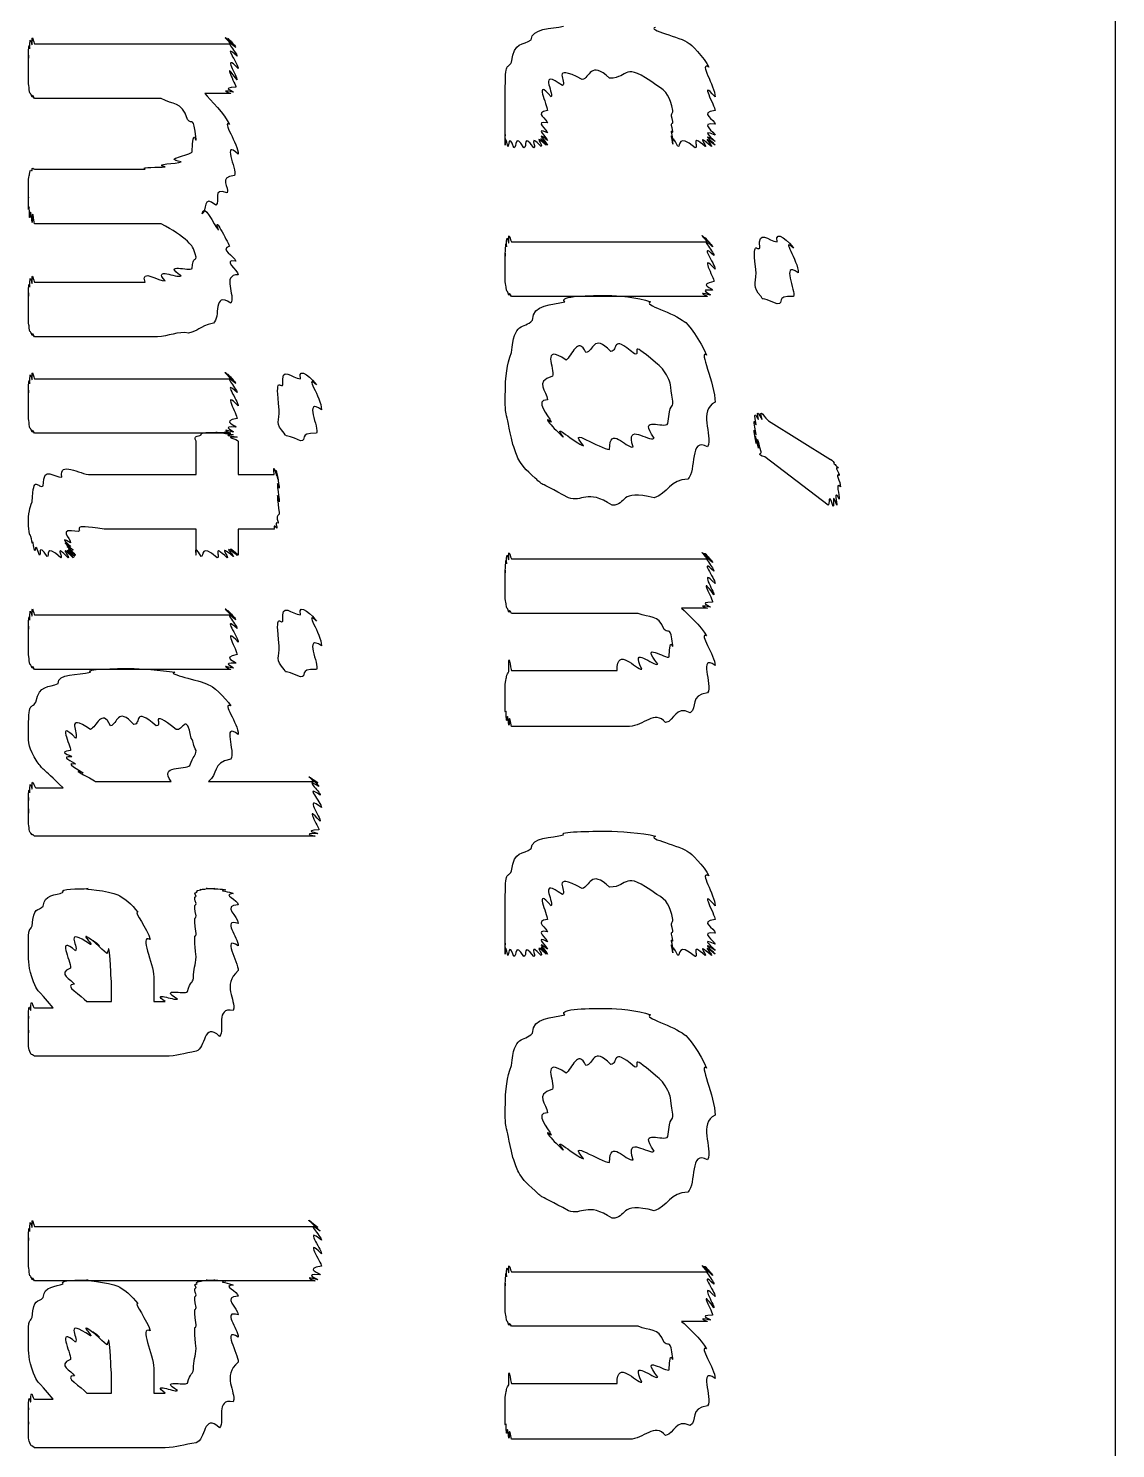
# Model space of a CAD drawing. Header units: millimetres. Extents: x 0 to 33.1, y 1.5 to 45.3.
# Drawn here: x 0.5478 to 0.7378, y 3.6571 to 3.9054 of the extents above; entities that cross this region are included whole.
import ezdxf

# ---------------------------------------------------------------- set-up
doc = ezdxf.new("R2010")
doc.units = ezdxf.units.MM
doc.header["$MEASUREMENT"] = 0
doc.layers.get('0').update_dxf_attribs({"linetype": 'CONTINUOUS'})

msp = doc.modelspace()

# ---------------------------------------------------------------- linework, layer by layer
at = {"color": 11, "linetype": 'Continuous'}
for p, q in [((0.737793, 1.78108), (0.737793, 6.90446)), ((0.548882, 3.90267), (0.583171, 3.90267)), ((0.571018, 3.89312), (0.548882, 3.89312)), ((0.583171, 3.89399), (0.578614, 3.89399)), ((0.634386, 3.8845), (0.634386, 3.8845)), ((0.548882, 3.88075), (0.568197, 3.88075)), ((0.571018, 3.87121), (0.548882, 3.87121)), ((0.632215, 3.86806), (0.666504, 3.86806)), ((0.548882, 3.861), (0.568197, 3.861)), ((0.666504, 3.85851), (0.632215, 3.85851)), ((0.678657, 3.85721), (0.678657, 3.85721)), ((0.570367, 3.85146), (0.548882, 3.85146)), ((0.548882, 3.84413), (0.583171, 3.84413)), ((0.677137, 3.83675), (0.687989, 3.83003)), ((0.583171, 3.83458), (0.548882, 3.83458)), ((0.577094, 3.82736), (0.577094, 3.83322)), ((0.584472, 3.83322), (0.584472, 3.82736)), ((0.595324, 3.83328), (0.595324, 3.83328)), ((0.64936, 3.83176), (0.64936, 3.83176)), ((0.687554, 3.822), (0.676486, 3.83046)), ((0.558649, 3.82736), (0.577094, 3.82736)), ((0.584472, 3.82736), (0.590767, 3.82736)), ((0.649794, 3.822), (0.649794, 3.822)), ((0.577094, 3.81782), (0.561035, 3.81782)), ((0.577094, 3.81326), (0.577094, 3.81782)), ((0.590767, 3.81782), (0.584472, 3.81782)), ((0.584472, 3.81782), (0.584472, 3.81326)), ((0.55344, 3.81282), (0.55344, 3.81282)), ((0.632215, 3.81267), (0.666504, 3.81267)), ((0.654351, 3.80311), (0.632215, 3.80311)), ((0.666504, 3.80399), (0.661947, 3.80399)), ((0.548882, 3.80285), (0.583171, 3.80285)), ((0.583171, 3.79329), (0.548882, 3.79329)), ((0.632215, 3.79313), (0.650662, 3.79313)), ((0.595324, 3.79199), (0.595324, 3.79199)), ((0.652832, 3.78336), (0.632215, 3.78336)), ((0.559517, 3.77371), (0.572754, 3.77371)), ((0.579264, 3.77371), (0.597928, 3.77371)), ((0.5491, 3.77262), (0.553874, 3.77262)), ((0.597928, 3.76417), (0.548882, 3.76417)), ((0.634386, 3.74311), (0.634386, 3.74311)), ((0.562338, 3.73525), (0.562338, 3.73872)), ((0.569715, 3.73958), (0.569715, 3.73525)), ((0.548882, 3.73415), (0.552137, 3.73415)), ((0.557997, 3.73525), (0.562338, 3.73525)), ((0.569715, 3.73525), (0.571669, 3.73525)), ((0.571669, 3.72569), (0.548882, 3.72569)), ((0.64936, 3.70714), (0.64936, 3.70714)), ((0.649794, 3.69738), (0.649794, 3.69738)), ((0.548882, 3.69596), (0.597928, 3.69596)), ((0.597928, 3.68642), (0.548882, 3.68642)), ((0.632215, 3.68804), (0.666504, 3.68804)), ((0.666504, 3.67936), (0.661947, 3.67936)), ((0.654351, 3.6785), (0.632215, 3.6785)), ((0.562338, 3.66683), (0.562338, 3.67031)), ((0.569715, 3.67117), (0.569715, 3.66683)), ((0.557997, 3.66683), (0.562338, 3.66683)), ((0.569715, 3.66683), (0.571669, 3.66683)), ((0.632215, 3.66851), (0.650662, 3.66851)), ((0.548882, 3.66575), (0.552137, 3.66575)), ((0.571669, 3.65728), (0.548882, 3.65728)), ((0.652832, 3.65875), (0.632215, 3.65875))]:
    msp.add_line(p, q, dxfattribs=at)
for points in [[(0.548014, 3.90181), (0.548068, 3.90483), (0.548286, 3.90235), (0.548449, 3.90246)], [(0.548449, 3.90246), (0.54834, 3.90517), (0.548719, 3.90267), (0.548882, 3.90267)], [(0.583171, 3.90267), (0.580783, 3.90517), (0.583442, 3.90267), (0.583604, 3.90267)], [(0.583604, 3.90267), (0.581218, 3.905), (0.584039, 3.90235), (0.584039, 3.90201)], [(0.635688, 3.90338), (0.635742, 3.90543), (0.63916, 3.90522), (0.641331, 3.90576)], [(0.657389, 3.90554), (0.655707, 3.90511), (0.661783, 3.90392), (0.663249, 3.90272)], [(0.547797, 3.90028), (0.547906, 3.90414), (0.548014, 3.90136), (0.548014, 3.90181)], [(0.547797, 3.89789), (0.547797, 3.90283), (0.547797, 3.89958), (0.547797, 3.90028)], [(0.584039, 3.90201), (0.581326, 3.90429), (0.584256, 3.9011), (0.584256, 3.9005)], [(0.584256, 3.9005), (0.581489, 3.9031), (0.584472, 3.89919), (0.584472, 3.89833)], [(0.632215, 3.89947), (0.632704, 3.90326), (0.634224, 3.90224), (0.635688, 3.90338)], [(0.663249, 3.90272), (0.663357, 3.90283), (0.665961, 3.90022), (0.666721, 3.8986)], [(0.584256, 3.89638), (0.581326, 3.90039), (0.584147, 3.8954), (0.584039, 3.89507)], [(0.584472, 3.89833), (0.581489, 3.90136), (0.584364, 3.89681), (0.584256, 3.89638)], [(0.631131, 3.89404), (0.631131, 3.90022), (0.631456, 3.89789), (0.632215, 3.89947)], [(0.64936, 3.89665), (0.645996, 3.8999), (0.645887, 3.8966), (0.644586, 3.89643)], [(0.657607, 3.89535), (0.651531, 3.8999), (0.65294, 3.89665), (0.64936, 3.89665)], [(0.547797, 3.89572), (0.547797, 3.89649), (0.547797, 3.89703), (0.547797, 3.89789)], [(0.641114, 3.89535), (0.636882, 3.89849), (0.639594, 3.89415), (0.63916, 3.89339)], [(0.644586, 3.89643), (0.638781, 3.89947), (0.64209, 3.89578), (0.641114, 3.89535)], [(0.666721, 3.8986), (0.664822, 3.89963), (0.667806, 3.89529), (0.667806, 3.89339)], [(0.548014, 3.89421), (0.547906, 3.89518), (0.547906, 3.89501), (0.547797, 3.89572)], [(0.584039, 3.89507), (0.581218, 3.89501), (0.583876, 3.89437), (0.583604, 3.89421)], [(0.63916, 3.89339), (0.636014, 3.89703), (0.63851, 3.89187), (0.63851, 3.891)], [(0.660428, 3.891), (0.659885, 3.89339), (0.659451, 3.89437), (0.657607, 3.89535)], [(0.667806, 3.89339), (0.664822, 3.89686), (0.667806, 3.89176), (0.667806, 3.891)], [(0.548449, 3.89333), (0.548068, 3.89442), (0.548122, 3.89378), (0.548014, 3.89421)], [(0.548882, 3.89312), (0.54834, 3.89415), (0.548557, 3.89324), (0.548449, 3.89333)], [(0.575575, 3.88943), (0.574544, 3.89285), (0.573025, 3.89182), (0.571018, 3.89312)], [(0.578614, 3.89399), (0.57959, 3.89285), (0.582086, 3.89031), (0.582954, 3.88857)], [(0.583604, 3.89421), (0.580783, 3.89475), (0.583279, 3.89399), (0.583171, 3.89399)], [(0.631131, 3.89122), (0.631131, 3.89253), (0.631131, 3.89307), (0.631131, 3.89404)], [(0.577094, 3.88596), (0.576551, 3.89051), (0.576551, 3.88829), (0.575575, 3.88943)], [(0.631131, 3.88883), (0.631131, 3.89079), (0.631131, 3.89035), (0.631131, 3.89122)], [(0.63851, 3.891), (0.636014, 3.89068), (0.63851, 3.88943), (0.63851, 3.88883)], [(0.660428, 3.88906), (0.659885, 3.89079), (0.660428, 3.89031), (0.660428, 3.891)], [(0.667806, 3.891), (0.664822, 3.89068), (0.667806, 3.88938), (0.667806, 3.88861)], [(0.576443, 3.88379), (0.576551, 3.88851), (0.577094, 3.8851), (0.577094, 3.88596)], [(0.582954, 3.88857), (0.581489, 3.88938), (0.584472, 3.8851), (0.584472, 3.88336)], [(0.631131, 3.88667), (0.631131, 3.88921), (0.631131, 3.88797), (0.631131, 3.88883)], [(0.631131, 3.88536), (0.631131, 3.88807), (0.631131, 3.88612), (0.631131, 3.88667)], [(0.631131, 3.88493), (0.631131, 3.88747), (0.631131, 3.8851), (0.631131, 3.88536)], [(0.63851, 3.88883), (0.636014, 3.88938), (0.63851, 3.88753), (0.63851, 3.8871)], [(0.63851, 3.8871), (0.636014, 3.88835), (0.63851, 3.88612), (0.63851, 3.88579)], [(0.63851, 3.88579), (0.636014, 3.88775), (0.63851, 3.88525), (0.63851, 3.88493)], [(0.63851, 3.88493), (0.636014, 3.88747), (0.6384, 3.88493), (0.638292, 3.88493)], [(0.660428, 3.88732), (0.659885, 3.88949), (0.660428, 3.88835), (0.660428, 3.88906)], [(0.660428, 3.88601), (0.659885, 3.88851), (0.660428, 3.88678), (0.660428, 3.88732)], [(0.660428, 3.88514), (0.659885, 3.88792), (0.660428, 3.88574), (0.660428, 3.88601)], [(0.661296, 3.88471), (0.659885, 3.88747), (0.660428, 3.88504), (0.660428, 3.88514)], [(0.667806, 3.88861), (0.664822, 3.88906), (0.667806, 3.8871), (0.667806, 3.88667)], [(0.667806, 3.88667), (0.664822, 3.88807), (0.667806, 3.88574), (0.667806, 3.88558)], [(0.667806, 3.88558), (0.664822, 3.88764), (0.667806, 3.8851), (0.667806, 3.88493)], [(0.584472, 3.88336), (0.581489, 3.88618), (0.584256, 3.88069), (0.583822, 3.87967)], [(0.631565, 3.88471), (0.631131, 3.88732), (0.631131, 3.88482), (0.631131, 3.88493)], [(0.63265, 3.8845), (0.631674, 3.88721), (0.631836, 3.8846), (0.631565, 3.88471)], [(0.634386, 3.8845), (0.632704, 3.88721), (0.633192, 3.8845), (0.63265, 3.8845)], [(0.636122, 3.8845), (0.634006, 3.88721), (0.635092, 3.8845), (0.634386, 3.8845)], [(0.637424, 3.88471), (0.635037, 3.88721), (0.636664, 3.8845), (0.636122, 3.8845)], [(0.638292, 3.88493), (0.635742, 3.88732), (0.637858, 3.88471), (0.637424, 3.88471)], [(0.664333, 3.8845), (0.661079, 3.88721), (0.661838, 3.8846), (0.661296, 3.88471)], [(0.666069, 3.88471), (0.663249, 3.88721), (0.665039, 3.8845), (0.664333, 3.8845)], [(0.667156, 3.88471), (0.664117, 3.88732), (0.666504, 3.88471), (0.666069, 3.88471)], [(0.667806, 3.88493), (0.664822, 3.88732), (0.667589, 3.88471), (0.667156, 3.88471)], [(0.57449, 3.88206), (0.571072, 3.8826), (0.57601, 3.88308), (0.576443, 3.88379)], [(0.547797, 3.87836), (0.547906, 3.88026), (0.548014, 3.87944), (0.548014, 3.87989)], [(0.548014, 3.87989), (0.548068, 3.88097), (0.548286, 3.88043), (0.548449, 3.88053)], [(0.548449, 3.88053), (0.54834, 3.88129), (0.548719, 3.88075), (0.548882, 3.88075)], [(0.568197, 3.88075), (0.567329, 3.88129), (0.570637, 3.88092), (0.571669, 3.88118)], [(0.571669, 3.88118), (0.569499, 3.88172), (0.573731, 3.88162), (0.57449, 3.88206)], [(0.547797, 3.87597), (0.547797, 3.87896), (0.547797, 3.87765), (0.547797, 3.87836)], [(0.582519, 3.87663), (0.579753, 3.87765), (0.581435, 3.87506), (0.580567, 3.87446)], [(0.583822, 3.87967), (0.580783, 3.87939), (0.583062, 3.8775), (0.582519, 3.87663)], [(0.547797, 3.87381), (0.547797, 3.87722), (0.547797, 3.87511), (0.547797, 3.87597)], [(0.548014, 3.87229), (0.547906, 3.87592), (0.547906, 3.8731), (0.547797, 3.87381)], [(0.548449, 3.87142), (0.548068, 3.87522), (0.548122, 3.87185), (0.548014, 3.87229)], [(0.580567, 3.87446), (0.578179, 3.87651), (0.579047, 3.87337), (0.578179, 3.87294)], [(0.578179, 3.87294), (0.57845, 3.87506), (0.58024, 3.87099), (0.581, 3.87011)], [(0.548882, 3.87121), (0.54834, 3.87489), (0.548557, 3.87131), (0.548449, 3.87142)], [(0.581, 3.87011), (0.580024, 3.87315), (0.582519, 3.86817), (0.582954, 3.86729)], [(0.575575, 3.86817), (0.574544, 3.86914), (0.573025, 3.87007), (0.571018, 3.87121)], [(0.631347, 3.86719), (0.631401, 3.87022), (0.631619, 3.86774), (0.631782, 3.86783)], [(0.631782, 3.86783), (0.631674, 3.87056), (0.632053, 3.86806), (0.632215, 3.86806)], [(0.666504, 3.86806), (0.664117, 3.87056), (0.666775, 3.868), (0.666938, 3.86783)], [(0.666938, 3.86783), (0.664551, 3.87022), (0.667372, 3.86751), (0.667372, 3.86719)], [(0.675618, 3.86697), (0.675239, 3.87056), (0.677192, 3.86806), (0.678657, 3.86806)], [(0.678657, 3.86806), (0.678114, 3.87056), (0.681044, 3.86774), (0.681478, 3.86697)], [(0.577094, 3.86535), (0.576551, 3.86724), (0.576551, 3.86719), (0.575575, 3.86817)], [(0.631131, 3.86567), (0.631239, 3.86951), (0.631347, 3.86675), (0.631347, 3.86719)], [(0.631131, 3.86328), (0.631131, 3.86822), (0.631131, 3.86496), (0.631131, 3.86567)], [(0.667372, 3.86719), (0.66466, 3.86951), (0.667589, 3.86626), (0.667589, 3.86567)], [(0.667589, 3.86567), (0.664822, 3.86822), (0.667806, 3.86415), (0.667806, 3.86328)], [(0.674968, 3.86263), (0.674208, 3.86908), (0.675185, 3.86626), (0.675618, 3.86697)], [(0.681478, 3.86697), (0.679144, 3.86908), (0.682346, 3.86481), (0.682346, 3.86263)], [(0.576443, 3.86339), (0.576551, 3.86567), (0.577094, 3.86464), (0.577094, 3.86535)], [(0.582954, 3.86729), (0.581054, 3.86681), (0.583876, 3.86556), (0.584039, 3.86469)], [(0.584039, 3.86469), (0.581489, 3.86507), (0.584472, 3.86307), (0.584472, 3.86231)], [(0.667806, 3.86328), (0.664822, 3.86649), (0.667697, 3.86171), (0.667589, 3.86111)], [(0.548014, 3.86014), (0.548068, 3.86317), (0.548286, 3.86068), (0.548449, 3.86079)], [(0.548449, 3.86079), (0.54834, 3.8635), (0.548719, 3.861), (0.548882, 3.861)], [(0.568197, 3.861), (0.567329, 3.8635), (0.570637, 3.86111), (0.571669, 3.86122)], [(0.571669, 3.86122), (0.569499, 3.86376), (0.573731, 3.86165), (0.57449, 3.86208)], [(0.57449, 3.86208), (0.571072, 3.86447), (0.57601, 3.86285), (0.576443, 3.86339)], [(0.631131, 3.86111), (0.631131, 3.86187), (0.631131, 3.86242), (0.631131, 3.86328)], [(0.675836, 3.85851), (0.674208, 3.86025), (0.674968, 3.86062), (0.674968, 3.86263)], [(0.682346, 3.86263), (0.679144, 3.8649), (0.682021, 3.85926), (0.681478, 3.85851)], [(0.547797, 3.85861), (0.547906, 3.86247), (0.548014, 3.85969), (0.548014, 3.86014)], [(0.547797, 3.85622), (0.547797, 3.86133), (0.547797, 3.85807), (0.547797, 3.85861)], [(0.584472, 3.86231), (0.581489, 3.86231), (0.584039, 3.85861), (0.583171, 3.85732)], [(0.631347, 3.8596), (0.631239, 3.86057), (0.631239, 3.8604), (0.631131, 3.86111)], [(0.667589, 3.86111), (0.66466, 3.86057), (0.667481, 3.85992), (0.667372, 3.8596)], [(0.583171, 3.85732), (0.579915, 3.8596), (0.581435, 3.85471), (0.580132, 3.85385)], [(0.631782, 3.85872), (0.631401, 3.85981), (0.631456, 3.85915), (0.631347, 3.8596)], [(0.632215, 3.85851), (0.631674, 3.85954), (0.63189, 3.85861), (0.631782, 3.85872)], [(0.635906, 3.85433), (0.635906, 3.85726), (0.639378, 3.85688), (0.641547, 3.85758)], [(0.641547, 3.85758), (0.640246, 3.85867), (0.646213, 3.85867), (0.649143, 3.85867)], [(0.649143, 3.85867), (0.650499, 3.85867), (0.654351, 3.85835), (0.656521, 3.85758)], [(0.656521, 3.85758), (0.655003, 3.8571), (0.660753, 3.85558), (0.662381, 3.85411)], [(0.666938, 3.85872), (0.664117, 3.85954), (0.666613, 3.85851), (0.666504, 3.85851)], [(0.667372, 3.8596), (0.664551, 3.85981), (0.66721, 3.85889), (0.666938, 3.85872)], [(0.678657, 3.85721), (0.675401, 3.85867), (0.676378, 3.85764), (0.675836, 3.85851)], [(0.681478, 3.85851), (0.678114, 3.85867), (0.680067, 3.85721), (0.678657, 3.85721)], [(0.547797, 3.85385), (0.547797, 3.85465), (0.547797, 3.85525), (0.547797, 3.85622)], [(0.548014, 3.85254), (0.547906, 3.85351), (0.547906, 3.85331), (0.547797, 3.85385)], [(0.548449, 3.85167), (0.548068, 3.85275), (0.548122, 3.85211), (0.548014, 3.85254)], [(0.580132, 3.85385), (0.577419, 3.85319), (0.577528, 3.85243), (0.575792, 3.85211)], [(0.632215, 3.84868), (0.632704, 3.85422), (0.634278, 3.85275), (0.635906, 3.85433)], [(0.662381, 3.85411), (0.662924, 3.85406), (0.665419, 3.85058), (0.666287, 3.84825)], [(0.548882, 3.85146), (0.54834, 3.85249), (0.548557, 3.85157), (0.548449, 3.85167)], [(0.575792, 3.85211), (0.573947, 3.85249), (0.572211, 3.85146), (0.570367, 3.85146)], [(0.641764, 3.84739), (0.637207, 3.85042), (0.639919, 3.84576), (0.639378, 3.84457)], [(0.645236, 3.84868), (0.643826, 3.85172), (0.64274, 3.84799), (0.641764, 3.84739)], [(0.649576, 3.8489), (0.646431, 3.85215), (0.646539, 3.84885), (0.645236, 3.84868)], [(0.6537, 3.84847), (0.649468, 3.85215), (0.650988, 3.8489), (0.649576, 3.8489)], [(0.657389, 3.84694), (0.652235, 3.85146), (0.655111, 3.84804), (0.6537, 3.84847)], [(0.631131, 3.84088), (0.631131, 3.84511), (0.631456, 3.8464), (0.632215, 3.84868)], [(0.666287, 3.84825), (0.664822, 3.84944), (0.667806, 3.84321), (0.667806, 3.84)], [(0.547797, 3.84174), (0.547906, 3.8456), (0.548014, 3.84283), (0.548014, 3.84326)], [(0.548014, 3.84326), (0.548068, 3.84631), (0.548286, 3.84381), (0.548449, 3.84392)], [(0.548449, 3.84392), (0.54834, 3.84663), (0.548719, 3.84413), (0.548882, 3.84413)], [(0.583171, 3.84413), (0.580783, 3.84663), (0.583442, 3.84407), (0.583604, 3.84392)], [(0.583604, 3.84392), (0.581218, 3.84631), (0.584039, 3.84358), (0.584039, 3.84326)], [(0.584039, 3.84326), (0.581326, 3.8456), (0.584256, 3.84233), (0.584256, 3.84174)], [(0.591635, 3.83871), (0.590875, 3.84517), (0.591851, 3.84233), (0.592285, 3.84304)], [(0.592285, 3.84304), (0.591906, 3.84663), (0.593858, 3.84413), (0.595324, 3.84413)], [(0.595324, 3.84413), (0.594781, 3.84663), (0.597711, 3.84381), (0.598144, 3.84304)], [(0.598144, 3.84304), (0.595811, 3.84517), (0.599012, 3.84088), (0.599012, 3.83871)], [(0.65956, 3.84435), (0.658908, 3.84554), (0.658365, 3.84625), (0.657389, 3.84694)], [(0.547797, 3.83936), (0.547797, 3.84429), (0.547797, 3.84104), (0.547797, 3.84174)], [(0.584256, 3.84174), (0.581489, 3.84429), (0.584472, 3.84022), (0.584472, 3.83936)], [(0.639378, 3.84457), (0.636014, 3.84347), (0.63851, 3.84207), (0.63851, 3.84044)], [(0.660428, 3.84022), (0.659885, 3.84337), (0.660101, 3.84321), (0.65956, 3.84435)], [(0.584472, 3.83936), (0.581489, 3.84256), (0.584364, 3.83778), (0.584256, 3.83718)], [(0.599012, 3.83871), (0.595811, 3.84099), (0.598687, 3.83535), (0.598144, 3.83458)], [(0.632433, 3.83263), (0.631131, 3.83903), (0.631131, 3.83772), (0.631131, 3.84088)], [(0.63851, 3.84044), (0.636014, 3.84044), (0.638726, 3.83772), (0.63916, 3.83653)], [(0.65956, 3.83632), (0.659885, 3.84017), (0.660428, 3.83865), (0.660428, 3.84022)], [(0.547797, 3.83718), (0.547797, 3.83794), (0.547797, 3.83849), (0.547797, 3.83936)], [(0.592503, 3.83458), (0.590875, 3.83632), (0.591635, 3.83669), (0.591635, 3.83871)], [(0.63916, 3.83653), (0.637044, 3.83817), (0.640463, 3.83453), (0.641331, 3.83393)], [(0.657172, 3.83371), (0.654135, 3.838), (0.658963, 3.83518), (0.65956, 3.83632)], [(0.667806, 3.84), (0.664822, 3.8386), (0.667372, 3.83436), (0.666504, 3.83219)], [(0.674968, 3.83436), (0.674208, 3.8386), (0.674968, 3.83567), (0.674968, 3.8361)], [(0.674968, 3.8361), (0.674371, 3.83946), (0.675239, 3.83686), (0.675401, 3.83697)], [(0.675401, 3.83697), (0.674804, 3.83957), (0.67589, 3.83697), (0.676053, 3.83697)], [(0.676053, 3.83697), (0.675239, 3.83957), (0.676704, 3.83692), (0.677137, 3.83675)], [(0.548014, 3.83567), (0.547906, 3.83664), (0.547906, 3.83649), (0.547797, 3.83718)], [(0.548449, 3.83479), (0.548068, 3.83589), (0.548122, 3.83524), (0.548014, 3.83567)], [(0.548882, 3.83458), (0.54834, 3.83561), (0.548557, 3.83469), (0.548449, 3.83479)], [(0.583604, 3.83479), (0.580783, 3.83561), (0.583279, 3.83458), (0.583171, 3.83458)], [(0.584039, 3.83567), (0.581218, 3.83589), (0.583876, 3.83496), (0.583604, 3.83479)], [(0.584256, 3.83718), (0.581326, 3.83664), (0.584147, 3.83599), (0.584039, 3.83567)], [(0.641331, 3.83393), (0.638943, 3.83686), (0.6435, 3.83274), (0.644803, 3.83242)], [(0.644803, 3.83242), (0.641656, 3.8361), (0.647732, 3.83176), (0.64936, 3.83176)], [(0.64936, 3.83176), (0.64936, 3.8361), (0.652181, 3.83192), (0.653483, 3.83219)], [(0.653483, 3.83219), (0.652072, 3.83669), (0.656142, 3.83301), (0.657172, 3.83371)], [(0.674968, 3.83285), (0.674208, 3.83729), (0.674968, 3.83382), (0.674968, 3.83436)], [(0.675401, 3.83197), (0.674371, 3.83643), (0.675076, 3.83242), (0.674968, 3.83285)], [(0.675836, 3.83132), (0.674642, 3.83599), (0.67551, 3.83171), (0.675401, 3.83197)], [(0.577094, 3.83322), (0.576551, 3.83421), (0.577365, 3.83404), (0.577963, 3.83431)], [(0.577963, 3.83431), (0.577746, 3.83475), (0.579482, 3.83475), (0.580783, 3.83475)], [(0.580783, 3.83475), (0.579753, 3.83475), (0.582086, 3.83475), (0.582519, 3.83475)], [(0.582519, 3.83475), (0.580621, 3.83464), (0.583279, 3.83447), (0.583604, 3.83431)], [(0.583604, 3.83431), (0.581218, 3.83431), (0.584093, 3.83404), (0.584256, 3.83388)], [(0.584256, 3.83388), (0.581489, 3.83404), (0.584472, 3.83356), (0.584472, 3.83322)], [(0.595324, 3.83328), (0.592068, 3.83475), (0.593044, 3.83371), (0.592503, 3.83458)], [(0.598144, 3.83458), (0.594781, 3.83475), (0.596733, 3.83328), (0.595324, 3.83328)], [(0.666504, 3.83219), (0.663249, 3.8341), (0.664606, 3.82801), (0.663032, 3.82656)], [(0.636339, 3.82676), (0.632975, 3.82975), (0.63341, 3.83035), (0.632433, 3.83263)], [(0.676486, 3.83046), (0.674968, 3.83089), (0.675944, 3.83106), (0.675836, 3.83132)], [(0.548449, 3.8226), (0.548665, 3.82781), (0.549533, 3.82471), (0.550401, 3.82542)], [(0.550401, 3.82542), (0.550401, 3.82926), (0.552354, 3.82667), (0.553657, 3.82693)], [(0.553657, 3.82693), (0.553114, 3.82986), (0.556749, 3.82736), (0.558649, 3.82736)], [(0.590767, 3.82736), (0.59044, 3.82986), (0.591037, 3.82731), (0.5912, 3.82715)], [(0.5912, 3.82715), (0.590767, 3.82954), (0.591417, 3.82682), (0.591417, 3.8265)], [(0.591417, 3.8265), (0.590875, 3.82883), (0.591635, 3.82557), (0.591635, 3.82497)], [(0.687989, 3.83003), (0.687825, 3.83018), (0.688476, 3.82969), (0.688639, 3.82937)], [(0.688639, 3.82937), (0.68826, 3.82958), (0.689128, 3.82883), (0.68929, 3.8285)], [(0.68929, 3.8285), (0.688531, 3.82889), (0.689507, 3.82764), (0.689507, 3.82721)], [(0.689507, 3.82721), (0.688693, 3.82785), (0.689725, 3.82601), (0.689725, 3.82525)], [(0.591635, 3.82497), (0.590875, 3.82753), (0.591635, 3.82346), (0.591635, 3.8226)], [(0.591635, 3.8226), (0.590875, 3.82579), (0.591635, 3.82101), (0.591635, 3.82042)], [(0.642199, 3.82329), (0.636339, 3.82656), (0.638075, 3.82519), (0.636339, 3.82676)], [(0.663032, 3.82656), (0.660047, 3.82656), (0.659451, 3.82406), (0.657172, 3.82329)], [(0.689725, 3.82525), (0.688693, 3.82628), (0.689615, 3.82368), (0.689507, 3.82308)], [(0.649794, 3.822), (0.645454, 3.82497), (0.644476, 3.82243), (0.642199, 3.82329)], [(0.657172, 3.82329), (0.650933, 3.82497), (0.652507, 3.822), (0.649794, 3.822)], [(0.688422, 3.82178), (0.687554, 3.82482), (0.687825, 3.82189), (0.687554, 3.822)], [(0.689074, 3.822), (0.688097, 3.82482), (0.688693, 3.82178), (0.688422, 3.82178)], [(0.689507, 3.82308), (0.688422, 3.82514), (0.689182, 3.82215), (0.689074, 3.822)], [(0.547797, 3.81847), (0.547797, 3.82086), (0.548014, 3.82146), (0.548449, 3.8226)], [(0.591635, 3.82042), (0.590875, 3.81988), (0.591525, 3.81922), (0.591417, 3.8189)], [(0.548014, 3.81694), (0.547797, 3.81868), (0.547797, 3.81793), (0.547797, 3.81847)], [(0.556478, 3.81739), (0.552681, 3.81814), (0.555176, 3.81629), (0.555176, 3.81543)], [(0.561035, 3.81782), (0.554579, 3.81885), (0.557454, 3.81771), (0.556478, 3.81739)], [(0.5912, 3.81803), (0.59044, 3.81885), (0.590875, 3.81782), (0.590767, 3.81782)], [(0.591417, 3.8189), (0.590767, 3.81912), (0.591308, 3.81819), (0.5912, 3.81803)], [(0.548449, 3.81543), (0.548068, 3.81771), (0.548122, 3.8164), (0.548014, 3.81694)], [(0.548882, 3.81413), (0.54834, 3.81685), (0.548557, 3.815), (0.548449, 3.81543)], [(0.54975, 3.81326), (0.548774, 3.81597), (0.549154, 3.81369), (0.548882, 3.81413)], [(0.551053, 3.81304), (0.549371, 3.81565), (0.550022, 3.81315), (0.54975, 3.81326)], [(0.55344, 3.81282), (0.55051, 3.81554), (0.551594, 3.81293), (0.551053, 3.81304)], [(0.554742, 3.81282), (0.552137, 3.81554), (0.553982, 3.81282), (0.55344, 3.81282)], [(0.555176, 3.81543), (0.552681, 3.81694), (0.555176, 3.81494), (0.555176, 3.81478)], [(0.555176, 3.81478), (0.552843, 3.81651), (0.555447, 3.81429), (0.55561, 3.81413)], [(0.55561, 3.81282), (0.552843, 3.81554), (0.555176, 3.81282), (0.554742, 3.81282)], [(0.55561, 3.81413), (0.553114, 3.81608), (0.555826, 3.81364), (0.555826, 3.81347)], [(0.555826, 3.81304), (0.553114, 3.81554), (0.555718, 3.81282), (0.55561, 3.81282)], [(0.555826, 3.81347), (0.553276, 3.81581), (0.556044, 3.81326), (0.556044, 3.81326)], [(0.556044, 3.81326), (0.553276, 3.81565), (0.555935, 3.81304), (0.555826, 3.81304)], [(0.577963, 3.81304), (0.576551, 3.81565), (0.577094, 3.81315), (0.577094, 3.81326)], [(0.580783, 3.81282), (0.577746, 3.81554), (0.578504, 3.81293), (0.577963, 3.81304)], [(0.582519, 3.81282), (0.579753, 3.81554), (0.581489, 3.81282), (0.580783, 3.81282)], [(0.583604, 3.81304), (0.580621, 3.81554), (0.582954, 3.81282), (0.582519, 3.81282)], [(0.584256, 3.81326), (0.581218, 3.81565), (0.583876, 3.81304), (0.583604, 3.81304)], [(0.584472, 3.81326), (0.581489, 3.81581), (0.584364, 3.81326), (0.584256, 3.81326)], [(0.631131, 3.81028), (0.631239, 3.81413), (0.631347, 3.81136), (0.631347, 3.81179)], [(0.631347, 3.81179), (0.631401, 3.81483), (0.631619, 3.81233), (0.631782, 3.81244)], [(0.631782, 3.81244), (0.631674, 3.81515), (0.632053, 3.81267), (0.632215, 3.81267)], [(0.666504, 3.81267), (0.664117, 3.81515), (0.666775, 3.81267), (0.666938, 3.81267)], [(0.666938, 3.81267), (0.664551, 3.815), (0.667372, 3.81233), (0.667372, 3.81201)], [(0.667372, 3.81201), (0.66466, 3.81429), (0.667589, 3.81108), (0.667589, 3.81049)], [(0.667589, 3.81049), (0.664822, 3.8131), (0.667806, 3.80919), (0.667806, 3.80832)], [(0.631131, 3.80789), (0.631131, 3.81282), (0.631131, 3.80957), (0.631131, 3.81028)], [(0.667806, 3.80832), (0.664822, 3.81136), (0.667697, 3.80681), (0.667589, 3.80637)], [(0.667589, 3.80637), (0.66466, 3.81039), (0.667481, 3.80539), (0.667372, 3.80507)], [(0.631131, 3.80572), (0.631131, 3.80647), (0.631131, 3.80701), (0.631131, 3.80789)], [(0.631347, 3.80419), (0.631239, 3.80518), (0.631239, 3.80501), (0.631131, 3.80572)], [(0.547797, 3.80046), (0.547906, 3.80431), (0.548014, 3.80154), (0.548014, 3.80197)], [(0.547797, 3.79807), (0.547797, 3.803), (0.547797, 3.79975), (0.547797, 3.80046)], [(0.548014, 3.80197), (0.548068, 3.80501), (0.548286, 3.80251), (0.548449, 3.80263)], [(0.548449, 3.80263), (0.54834, 3.80533), (0.548719, 3.80285), (0.548882, 3.80285)], [(0.583171, 3.80285), (0.580783, 3.80533), (0.583442, 3.80279), (0.583604, 3.80263)], [(0.583604, 3.80263), (0.581218, 3.80501), (0.584039, 3.80231), (0.584039, 3.80197)], [(0.584039, 3.80197), (0.581326, 3.80431), (0.584256, 3.80106), (0.584256, 3.80046)], [(0.584256, 3.80046), (0.581489, 3.803), (0.584472, 3.79893), (0.584472, 3.79807)], [(0.591635, 3.79742), (0.590875, 3.80387), (0.591851, 3.80106), (0.592285, 3.80176)], [(0.592285, 3.80176), (0.591906, 3.80533), (0.593858, 3.80285), (0.595324, 3.80285)], [(0.595324, 3.80285), (0.594781, 3.80533), (0.597711, 3.80251), (0.598144, 3.80176)], [(0.598144, 3.80176), (0.595811, 3.80387), (0.599012, 3.79958), (0.599012, 3.79742)], [(0.631782, 3.80333), (0.631401, 3.80442), (0.631456, 3.80376), (0.631347, 3.80419)], [(0.632215, 3.80311), (0.631674, 3.80414), (0.63189, 3.80322), (0.631782, 3.80333)], [(0.658908, 3.80029), (0.657878, 3.80311), (0.656358, 3.80214), (0.654351, 3.80311)], [(0.661947, 3.80399), (0.662924, 3.80311), (0.665419, 3.80083), (0.666287, 3.79921)], [(0.666938, 3.80419), (0.664117, 3.80474), (0.666613, 3.80399), (0.666504, 3.80399)], [(0.667372, 3.80507), (0.664551, 3.80501), (0.66721, 3.80436), (0.666938, 3.80419)], [(0.584472, 3.79807), (0.581489, 3.80126), (0.584364, 3.7965), (0.584256, 3.7959)], [(0.660428, 3.79747), (0.659885, 3.80126), (0.659885, 3.79932), (0.658908, 3.80029)], [(0.547797, 3.7959), (0.547797, 3.79665), (0.547797, 3.79719), (0.547797, 3.79807)], [(0.599012, 3.79742), (0.595811, 3.79969), (0.598687, 3.79406), (0.598144, 3.79329)], [(0.657824, 3.79422), (0.654406, 3.7985), (0.659343, 3.79497), (0.659776, 3.79551)], [(0.659776, 3.79551), (0.659885, 3.79953), (0.660428, 3.7966), (0.660428, 3.79747)], [(0.666287, 3.79921), (0.664822, 3.79981), (0.667806, 3.79574), (0.667806, 3.794)], [(0.548014, 3.79438), (0.547906, 3.79536), (0.547906, 3.79519), (0.547797, 3.7959)], [(0.584256, 3.7959), (0.581326, 3.79536), (0.584147, 3.79471), (0.584039, 3.79438)], [(0.592503, 3.79329), (0.590875, 3.79503), (0.591635, 3.79542), (0.591635, 3.79742)], [(0.631782, 3.79292), (0.631674, 3.79747), (0.632053, 3.79313), (0.632215, 3.79313)], [(0.650662, 3.79313), (0.650662, 3.79747), (0.653971, 3.79324), (0.655003, 3.79335)], [(0.655003, 3.79335), (0.652832, 3.79779), (0.657064, 3.79378), (0.657824, 3.79422)], [(0.667806, 3.794), (0.664822, 3.79617), (0.667372, 3.79053), (0.666504, 3.78922)], [(0.548449, 3.79351), (0.548068, 3.7946), (0.548122, 3.79394), (0.548014, 3.79438)], [(0.548882, 3.79329), (0.54834, 3.79432), (0.548557, 3.7934), (0.548449, 3.79351)], [(0.558649, 3.79281), (0.557346, 3.79346), (0.56326, 3.79346), (0.565593, 3.79346)], [(0.565593, 3.79346), (0.567165, 3.79346), (0.571072, 3.79324), (0.573406, 3.79281)], [(0.583604, 3.79351), (0.580783, 3.79432), (0.583279, 3.79329), (0.583171, 3.79329)], [(0.584039, 3.79438), (0.581218, 3.7946), (0.583876, 3.79368), (0.583604, 3.79351)], [(0.595324, 3.79199), (0.592068, 3.79346), (0.593044, 3.79243), (0.592503, 3.79329)], [(0.598144, 3.79329), (0.594781, 3.79346), (0.596733, 3.79199), (0.595324, 3.79199)], [(0.5491, 3.7876), (0.549642, 3.79085), (0.551378, 3.78999), (0.553006, 3.79085)], [(0.553006, 3.79085), (0.552843, 3.79258), (0.556478, 3.79237), (0.558649, 3.79281)], [(0.573406, 3.79281), (0.571778, 3.79249), (0.577636, 3.7915), (0.579264, 3.79064)], [(0.579264, 3.79064), (0.579753, 3.79058), (0.582303, 3.78842), (0.583171, 3.78694)], [(0.631131, 3.79075), (0.631239, 3.79183), (0.631347, 3.79178), (0.631347, 3.79204)], [(0.631131, 3.78814), (0.631131, 3.79053), (0.631131, 3.79004), (0.631131, 3.79075)], [(0.631347, 3.79204), (0.631401, 3.79243), (0.631619, 3.79264), (0.631782, 3.79292)], [(0.547797, 3.78217), (0.547797, 3.78814), (0.548232, 3.78618), (0.5491, 3.7876)], [(0.631131, 3.78597), (0.631131, 3.78868), (0.631131, 3.78728), (0.631131, 3.78814)], [(0.666504, 3.78922), (0.663249, 3.78879), (0.664768, 3.78662), (0.663465, 3.78575)], [(0.558649, 3.78282), (0.553982, 3.78597), (0.556749, 3.7819), (0.556044, 3.78131)], [(0.562121, 3.78347), (0.560656, 3.78668), (0.559625, 3.78315), (0.558649, 3.78282)], [(0.566243, 3.78369), (0.56326, 3.78694), (0.563422, 3.78364), (0.562121, 3.78347)], [(0.57015, 3.78347), (0.566026, 3.78694), (0.567546, 3.78369), (0.566243, 3.78369)], [(0.573622, 3.78282), (0.568631, 3.78668), (0.571451, 3.78336), (0.57015, 3.78347)], [(0.576226, 3.78131), (0.575412, 3.78597), (0.574761, 3.78239), (0.573622, 3.78282)], [(0.583171, 3.78694), (0.581489, 3.78771), (0.584472, 3.78386), (0.584472, 3.78196)], [(0.631347, 3.78444), (0.631239, 3.78738), (0.631239, 3.78526), (0.631131, 3.78597)], [(0.631782, 3.78358), (0.631401, 3.78662), (0.631456, 3.78401), (0.631347, 3.78444)], [(0.632215, 3.78336), (0.631674, 3.78635), (0.63189, 3.78347), (0.631782, 3.78358)], [(0.659125, 3.78401), (0.657281, 3.78635), (0.655274, 3.78336), (0.652832, 3.78336)], [(0.663465, 3.78575), (0.660753, 3.78706), (0.660861, 3.78435), (0.659125, 3.78401)], [(0.556044, 3.78131), (0.552681, 3.78478), (0.555176, 3.78), (0.555176, 3.77914)], [(0.584472, 3.78196), (0.581489, 3.78424), (0.584039, 3.77892), (0.583171, 3.77761)], [(0.549317, 3.77718), (0.547797, 3.77957), (0.547797, 3.78043), (0.547797, 3.78217)], [(0.577094, 3.77914), (0.576551, 3.78), (0.576768, 3.7806), (0.576226, 3.78131)], [(0.555176, 3.77914), (0.552681, 3.77886), (0.555231, 3.77838), (0.555393, 3.77806)], [(0.555393, 3.77806), (0.553006, 3.77815), (0.555718, 3.77718), (0.556044, 3.77675)], [(0.57601, 3.77653), (0.576551, 3.77826), (0.577094, 3.77815), (0.577094, 3.77914)], [(0.553874, 3.77262), (0.549968, 3.77642), (0.550456, 3.77561), (0.549317, 3.77718)], [(0.556044, 3.77675), (0.553711, 3.77713), (0.556912, 3.77567), (0.557346, 3.77522)], [(0.557346, 3.77522), (0.554742, 3.77626), (0.558649, 3.77431), (0.559517, 3.77371)], [(0.572754, 3.77371), (0.570475, 3.77669), (0.57525, 3.77567), (0.57601, 3.77653)], [(0.583171, 3.77761), (0.579753, 3.77696), (0.581, 3.77501), (0.579264, 3.77371)], [(0.597928, 3.77371), (0.595215, 3.77567), (0.598199, 3.77365), (0.598361, 3.77349)], [(0.547797, 3.77046), (0.547906, 3.77393), (0.548014, 3.77132), (0.548014, 3.77175)], [(0.548014, 3.77175), (0.548068, 3.77468), (0.548286, 3.77229), (0.548449, 3.7724)], [(0.548449, 3.7724), (0.54834, 3.77496), (0.548774, 3.77262), (0.5491, 3.77262)], [(0.598361, 3.77349), (0.59554, 3.77539), (0.598579, 3.77317), (0.598579, 3.77285)], [(0.598579, 3.77285), (0.595649, 3.77468), (0.598796, 3.77192), (0.598796, 3.77132)], [(0.598796, 3.77132), (0.595811, 3.77349), (0.599012, 3.77001), (0.599012, 3.76915)], [(0.547797, 3.76828), (0.547797, 3.77294), (0.547797, 3.76992), (0.547797, 3.77046)], [(0.547797, 3.76633), (0.547797, 3.77132), (0.547797, 3.76758), (0.547797, 3.76828)], [(0.599012, 3.76915), (0.595811, 3.77165), (0.598904, 3.76736), (0.598796, 3.76676)], [(0.598796, 3.76676), (0.595649, 3.77035), (0.598687, 3.76557), (0.598579, 3.76525)], [(0.548014, 3.76503), (0.547906, 3.76557), (0.547906, 3.76579), (0.547797, 3.76633)], [(0.548449, 3.76438), (0.548068, 3.76497), (0.548122, 3.76476), (0.548014, 3.76503)], [(0.548882, 3.76417), (0.54834, 3.76471), (0.548557, 3.76426), (0.548449, 3.76438)], [(0.598361, 3.7646), (0.595215, 3.76471), (0.598036, 3.76417), (0.597928, 3.76417)], [(0.598579, 3.76525), (0.59554, 3.76514), (0.598469, 3.76476), (0.598361, 3.7646)], [(0.635688, 3.76199), (0.635742, 3.76406), (0.63916, 3.76383), (0.641331, 3.76438)], [(0.641331, 3.76438), (0.640246, 3.76503), (0.646158, 3.76503), (0.648926, 3.76503)], [(0.648926, 3.76503), (0.650933, 3.76503), (0.655057, 3.76476), (0.657389, 3.76417)], [(0.657389, 3.76417), (0.655707, 3.76372), (0.661783, 3.76253), (0.663249, 3.76133)], [(0.632215, 3.75808), (0.632704, 3.76188), (0.634224, 3.76085), (0.635688, 3.76199)], [(0.663249, 3.76133), (0.663357, 3.76144), (0.665961, 3.75885), (0.666721, 3.75722)], [(0.631131, 3.75265), (0.631131, 3.75885), (0.631456, 3.75651), (0.632215, 3.75808)], [(0.64936, 3.75526), (0.645996, 3.75851), (0.645887, 3.75521), (0.644586, 3.75504)], [(0.657607, 3.75396), (0.651531, 3.75851), (0.65294, 3.75526), (0.64936, 3.75526)], [(0.641114, 3.75396), (0.636882, 3.75711), (0.639594, 3.75276), (0.63916, 3.75201)], [(0.644586, 3.75504), (0.638781, 3.75808), (0.64209, 3.75439), (0.641114, 3.75396)], [(0.666721, 3.75722), (0.664822, 3.75825), (0.667806, 3.7539), (0.667806, 3.75201)], [(0.550401, 3.75196), (0.55051, 3.75401), (0.552572, 3.75379), (0.553874, 3.75435)], [(0.553874, 3.75435), (0.553114, 3.75499), (0.556586, 3.75499), (0.558214, 3.75499)], [(0.558214, 3.75499), (0.556749, 3.75499), (0.561957, 3.75467), (0.563422, 3.7539)], [(0.563422, 3.7539), (0.56429, 3.75358), (0.566026, 3.75217), (0.566894, 3.75087)], [(0.577094, 3.75369), (0.576551, 3.75444), (0.577149, 3.75424), (0.577311, 3.75435)], [(0.577094, 3.75239), (0.576551, 3.75385), (0.577094, 3.75342), (0.577094, 3.75369)], [(0.577311, 3.75435), (0.576878, 3.75472), (0.577636, 3.75467), (0.577963, 3.75478)], [(0.577963, 3.75478), (0.577419, 3.75489), (0.578614, 3.75489), (0.579047, 3.75499)], [(0.579047, 3.75499), (0.578287, 3.75499), (0.579915, 3.75499), (0.58035, 3.75499)], [(0.58035, 3.75499), (0.57959, 3.75499), (0.581868, 3.75493), (0.582303, 3.75478)], [(0.582303, 3.75478), (0.580458, 3.75472), (0.583171, 3.75444), (0.583604, 3.75412)], [(0.583604, 3.75412), (0.581489, 3.75401), (0.584472, 3.75304), (0.584472, 3.75217)], [(0.63916, 3.75201), (0.636014, 3.75564), (0.63851, 3.75049), (0.63851, 3.74962)], [(0.660428, 3.74962), (0.659885, 3.75201), (0.659451, 3.75299), (0.657607, 3.75396)], [(0.667806, 3.75201), (0.664822, 3.75549), (0.667806, 3.75038), (0.667806, 3.74962)], [(0.548449, 3.74849), (0.548665, 3.75196), (0.549533, 3.75097), (0.550401, 3.75196)], [(0.566894, 3.75087), (0.566135, 3.75097), (0.568631, 3.74799), (0.569065, 3.7461)], [(0.577094, 3.75022), (0.576551, 3.75271), (0.577094, 3.75185), (0.577094, 3.75239)], [(0.577094, 3.74718), (0.576551, 3.75097), (0.577094, 3.74935), (0.577094, 3.75022)], [(0.584472, 3.75217), (0.581489, 3.75211), (0.584472, 3.75011), (0.584472, 3.74892)], [(0.631131, 3.74983), (0.631131, 3.75114), (0.631131, 3.75168), (0.631131, 3.75265)], [(0.547797, 3.74393), (0.547797, 3.74935), (0.548014, 3.74718), (0.548449, 3.74849)], [(0.558649, 3.74522), (0.553874, 3.74849), (0.556586, 3.7449), (0.556044, 3.74414)], [(0.560167, 3.74501), (0.55561, 3.74849), (0.55919, 3.74522), (0.558649, 3.74522)], [(0.577094, 3.74306), (0.576551, 3.74849), (0.577094, 3.74588), (0.577094, 3.74718)], [(0.584472, 3.74892), (0.581489, 3.74978), (0.584472, 3.74647), (0.584472, 3.74501)], [(0.631131, 3.74744), (0.631131, 3.7494), (0.631131, 3.74897), (0.631131, 3.74983)], [(0.63851, 3.74962), (0.636014, 3.74929), (0.63851, 3.74804), (0.63851, 3.74744)], [(0.660428, 3.74767), (0.659885, 3.7494), (0.660428, 3.74892), (0.660428, 3.74962)], [(0.667806, 3.74962), (0.664822, 3.74929), (0.667806, 3.74799), (0.667806, 3.74724)], [(0.556044, 3.74414), (0.552681, 3.74707), (0.555176, 3.7424), (0.555176, 3.7411)], [(0.561469, 3.74371), (0.556586, 3.74804), (0.56071, 3.74474), (0.560167, 3.74501)], [(0.562121, 3.74175), (0.561794, 3.7469), (0.56174, 3.74317), (0.561469, 3.74371)], [(0.569065, 3.7461), (0.567003, 3.74707), (0.569715, 3.74192), (0.569715, 3.73958)], [(0.584472, 3.74501), (0.581489, 3.7469), (0.584472, 3.74214), (0.584472, 3.74067)], [(0.631131, 3.74528), (0.631131, 3.74783), (0.631131, 3.74658), (0.631131, 3.74744)], [(0.631131, 3.74397), (0.631131, 3.74669), (0.631131, 3.74474), (0.631131, 3.74528)], [(0.631131, 3.74354), (0.631131, 3.7461), (0.631131, 3.74371), (0.631131, 3.74397)], [(0.631565, 3.74333), (0.631131, 3.74593), (0.631131, 3.74343), (0.631131, 3.74354)], [(0.638292, 3.74354), (0.635742, 3.74593), (0.637858, 3.74333), (0.637424, 3.74333)], [(0.63851, 3.74744), (0.636014, 3.74799), (0.63851, 3.74615), (0.63851, 3.74571)], [(0.63851, 3.74571), (0.636014, 3.74696), (0.63851, 3.74474), (0.63851, 3.74442)], [(0.63851, 3.74442), (0.636014, 3.74636), (0.63851, 3.74387), (0.63851, 3.74354)], [(0.63851, 3.74354), (0.636014, 3.7461), (0.6384, 3.74354), (0.638292, 3.74354)], [(0.660428, 3.74593), (0.659885, 3.7481), (0.660428, 3.74696), (0.660428, 3.74767)], [(0.660428, 3.74463), (0.659885, 3.74713), (0.660428, 3.74539), (0.660428, 3.74593)], [(0.660428, 3.74376), (0.659885, 3.74653), (0.660428, 3.74436), (0.660428, 3.74463)], [(0.661296, 3.74333), (0.659885, 3.7461), (0.660428, 3.74365), (0.660428, 3.74376)], [(0.667156, 3.74333), (0.664117, 3.74593), (0.666504, 3.74333), (0.666069, 3.74333)], [(0.667806, 3.74724), (0.664822, 3.74767), (0.667806, 3.74571), (0.667806, 3.74528)], [(0.667806, 3.74528), (0.664822, 3.74669), (0.667806, 3.74436), (0.667806, 3.74419)], [(0.667806, 3.74419), (0.664822, 3.74625), (0.667806, 3.74371), (0.667806, 3.74354)], [(0.667806, 3.74354), (0.664822, 3.74593), (0.667589, 3.74333), (0.667156, 3.74333)], [(0.548665, 3.73872), (0.547797, 3.74126), (0.547797, 3.74219), (0.547797, 3.74393)], [(0.63265, 3.74311), (0.631674, 3.74582), (0.631836, 3.74322), (0.631565, 3.74333)], [(0.634386, 3.74311), (0.632704, 3.74582), (0.633192, 3.74311), (0.63265, 3.74311)], [(0.636122, 3.74311), (0.634006, 3.74582), (0.635092, 3.74311), (0.634386, 3.74311)], [(0.637424, 3.74333), (0.635037, 3.74582), (0.636664, 3.74311), (0.636122, 3.74311)], [(0.664333, 3.74311), (0.661079, 3.74582), (0.661838, 3.74322), (0.661296, 3.74333)], [(0.666069, 3.74333), (0.663249, 3.74582), (0.665039, 3.74311), (0.664333, 3.74311)], [(0.555176, 3.7411), (0.552681, 3.74013), (0.555393, 3.73915), (0.555826, 3.73828)], [(0.562338, 3.73872), (0.562121, 3.74067), (0.562229, 3.74089), (0.562121, 3.74175)], [(0.57666, 3.73936), (0.576551, 3.741), (0.577094, 3.74164), (0.577094, 3.74306)], [(0.552137, 3.73415), (0.5491, 3.73779), (0.549371, 3.73699), (0.548665, 3.73872)], [(0.575575, 3.73699), (0.576118, 3.73893), (0.576497, 3.73839), (0.57666, 3.73936)], [(0.584472, 3.74067), (0.581489, 3.73807), (0.584147, 3.73562), (0.583604, 3.73372)], [(0.548232, 3.73372), (0.548232, 3.73649), (0.548557, 3.73415), (0.548882, 3.73415)], [(0.555826, 3.73828), (0.553711, 3.73822), (0.557129, 3.73628), (0.557997, 3.73525)], [(0.571669, 3.73525), (0.569174, 3.73719), (0.573242, 3.7354), (0.573839, 3.73568)], [(0.573839, 3.73568), (0.570475, 3.73779), (0.575142, 3.73643), (0.575575, 3.73699)], [(0.547797, 3.73242), (0.547906, 3.73589), (0.548068, 3.73346), (0.548232, 3.73372)], [(0.547797, 3.73004), (0.547797, 3.7346), (0.547797, 3.73172), (0.547797, 3.73242)], [(0.583604, 3.73372), (0.58035, 3.73432), (0.582194, 3.73036), (0.581218, 3.72917)], [(0.641547, 3.73296), (0.640246, 3.73406), (0.646213, 3.73406), (0.649143, 3.73406)], [(0.649143, 3.73406), (0.650499, 3.73406), (0.654351, 3.73372), (0.656521, 3.73296)], [(0.547797, 3.72743), (0.547797, 3.73258), (0.547797, 3.72889), (0.547797, 3.73004)], [(0.581218, 3.72917), (0.578287, 3.73188), (0.578831, 3.727), (0.577094, 3.72657)], [(0.635906, 3.72971), (0.635906, 3.73264), (0.639378, 3.73226), (0.641547, 3.73296)], [(0.656521, 3.73296), (0.655003, 3.73247), (0.660753, 3.73096), (0.662381, 3.72949)], [(0.632215, 3.72407), (0.632704, 3.7296), (0.634278, 3.72814), (0.635906, 3.72971)], [(0.662381, 3.72949), (0.662924, 3.72944), (0.665419, 3.72597), (0.666287, 3.72364)], [(0.548232, 3.72613), (0.547906, 3.72678), (0.547906, 3.72689), (0.547797, 3.72743)], [(0.548882, 3.72569), (0.548232, 3.72624), (0.54834, 3.72586), (0.548232, 3.72613)], [(0.577094, 3.72657), (0.574978, 3.72624), (0.573676, 3.72569), (0.571669, 3.72569)], [(0.645236, 3.72407), (0.643826, 3.72711), (0.64274, 3.72336), (0.641764, 3.72276)], [(0.649576, 3.72428), (0.646431, 3.72754), (0.646539, 3.72424), (0.645236, 3.72407)], [(0.6537, 3.72385), (0.649468, 3.72754), (0.650988, 3.72428), (0.649576, 3.72428)], [(0.657389, 3.72233), (0.652235, 3.72683), (0.655111, 3.72342), (0.6537, 3.72385)], [(0.631131, 3.71625), (0.631131, 3.72049), (0.631456, 3.72179), (0.632215, 3.72407)], [(0.641764, 3.72276), (0.637207, 3.72581), (0.639919, 3.72114), (0.639378, 3.71994)], [(0.666287, 3.72364), (0.664822, 3.72483), (0.667806, 3.71858), (0.667806, 3.71539)], [(0.65956, 3.71972), (0.658908, 3.72092), (0.658365, 3.72163), (0.657389, 3.72233)], [(0.639378, 3.71994), (0.636014, 3.71886), (0.63851, 3.71744), (0.63851, 3.71582)], [(0.660428, 3.7156), (0.659885, 3.71875), (0.660101, 3.71858), (0.65956, 3.71972)], [(0.632433, 3.70801), (0.631131, 3.71442), (0.631131, 3.71311), (0.631131, 3.71625)], [(0.63851, 3.71582), (0.636014, 3.71582), (0.638726, 3.71311), (0.63916, 3.71192)], [(0.65956, 3.71169), (0.659885, 3.71556), (0.660428, 3.71403), (0.660428, 3.7156)], [(0.667806, 3.71539), (0.664822, 3.71397), (0.667372, 3.70975), (0.666504, 3.70757)], [(0.63916, 3.71192), (0.637044, 3.71354), (0.640463, 3.7099), (0.641331, 3.70931)], [(0.641331, 3.70931), (0.638943, 3.71224), (0.6435, 3.70811), (0.644803, 3.70779)], [(0.644803, 3.70779), (0.641656, 3.71149), (0.647732, 3.70714), (0.64936, 3.70714)], [(0.64936, 3.70714), (0.64936, 3.71149), (0.652181, 3.70731), (0.653483, 3.70757)], [(0.653483, 3.70757), (0.652072, 3.71208), (0.656142, 3.70839), (0.657172, 3.7091)], [(0.657172, 3.7091), (0.654135, 3.71338), (0.658963, 3.71056), (0.65956, 3.71169)], [(0.666504, 3.70757), (0.663249, 3.70947), (0.664606, 3.7034), (0.663032, 3.70193)], [(0.636339, 3.70215), (0.632975, 3.70514), (0.63341, 3.70574), (0.632433, 3.70801)], [(0.642199, 3.69868), (0.636339, 3.70193), (0.638075, 3.70057), (0.636339, 3.70215)], [(0.663032, 3.70193), (0.660047, 3.70193), (0.659451, 3.69943), (0.657172, 3.69868)], [(0.649794, 3.69738), (0.645454, 3.70036), (0.644476, 3.69781), (0.642199, 3.69868)], [(0.657172, 3.69868), (0.650933, 3.70036), (0.652507, 3.69738), (0.649794, 3.69738)], [(0.547797, 3.69358), (0.547906, 3.69743), (0.548014, 3.69467), (0.548014, 3.6951)], [(0.548014, 3.6951), (0.548068, 3.69814), (0.548286, 3.69564), (0.548449, 3.69575)], [(0.548449, 3.69575), (0.54834, 3.69846), (0.548719, 3.69596), (0.548882, 3.69596)], [(0.597928, 3.69596), (0.595215, 3.69846), (0.598199, 3.6959), (0.598361, 3.69575)], [(0.598361, 3.69575), (0.59554, 3.69814), (0.598633, 3.69542), (0.598796, 3.6951)], [(0.598796, 3.6951), (0.595811, 3.69743), (0.599012, 3.69417), (0.599012, 3.69358)], [(0.547797, 3.69119), (0.547797, 3.69613), (0.547797, 3.69287), (0.547797, 3.69358)], [(0.599012, 3.69358), (0.595811, 3.69613), (0.599012, 3.69206), (0.599012, 3.69119)], [(0.599012, 3.69119), (0.595811, 3.69439), (0.599012, 3.68961), (0.599012, 3.68901)], [(0.547797, 3.68901), (0.547797, 3.68978), (0.547797, 3.69032), (0.547797, 3.69119)], [(0.548014, 3.6875), (0.547906, 3.68847), (0.547906, 3.68832), (0.547797, 3.68901)], [(0.599012, 3.68901), (0.595811, 3.68847), (0.598904, 3.68782), (0.598796, 3.6875)], [(0.631131, 3.68565), (0.631239, 3.68951), (0.631347, 3.68674), (0.631347, 3.68718)], [(0.631347, 3.68718), (0.631401, 3.69021), (0.631619, 3.68772), (0.631782, 3.68782)], [(0.631782, 3.68782), (0.631674, 3.69054), (0.632053, 3.68804), (0.632215, 3.68804)], [(0.666504, 3.68804), (0.664117, 3.69054), (0.666775, 3.68804), (0.666938, 3.68804)], [(0.666938, 3.68804), (0.664551, 3.69038), (0.667372, 3.68772), (0.667372, 3.68739)], [(0.667372, 3.68739), (0.66466, 3.68967), (0.667589, 3.68647), (0.667589, 3.68587)], [(0.548449, 3.68664), (0.548068, 3.68772), (0.548122, 3.68707), (0.548014, 3.6875)], [(0.548882, 3.68642), (0.54834, 3.68744), (0.548557, 3.68653), (0.548449, 3.68664)], [(0.553874, 3.68593), (0.553114, 3.68658), (0.556586, 3.68658), (0.558214, 3.68658)], [(0.558214, 3.68658), (0.556749, 3.68658), (0.561957, 3.68625), (0.563422, 3.68549)], [(0.577311, 3.68593), (0.576878, 3.68631), (0.577636, 3.68625), (0.577963, 3.68636)], [(0.577963, 3.68636), (0.577419, 3.68647), (0.578614, 3.68647), (0.579047, 3.68658)], [(0.579047, 3.68658), (0.578287, 3.68658), (0.579915, 3.68658), (0.58035, 3.68658)], [(0.58035, 3.68658), (0.57959, 3.68658), (0.581868, 3.68653), (0.582303, 3.68636)], [(0.582303, 3.68636), (0.580458, 3.68631), (0.583171, 3.68604), (0.583604, 3.68571)], [(0.598361, 3.68664), (0.595215, 3.68744), (0.598036, 3.68642), (0.597928, 3.68642)], [(0.598796, 3.6875), (0.59554, 3.68772), (0.598469, 3.68679), (0.598361, 3.68664)], [(0.631131, 3.68326), (0.631131, 3.68821), (0.631131, 3.68494), (0.631131, 3.68565)], [(0.667589, 3.68587), (0.664822, 3.68847), (0.667806, 3.68457), (0.667806, 3.68371)], [(0.667806, 3.68371), (0.664822, 3.68674), (0.667697, 3.68218), (0.667589, 3.68175)], [(0.550401, 3.68354), (0.55051, 3.6856), (0.552572, 3.68539), (0.553874, 3.68593)], [(0.563422, 3.68549), (0.56429, 3.68517), (0.566026, 3.68375), (0.566894, 3.68246)], [(0.577094, 3.68528), (0.576551, 3.68604), (0.577149, 3.68582), (0.577311, 3.68593)], [(0.577094, 3.68397), (0.576551, 3.68544), (0.577094, 3.685), (0.577094, 3.68528)], [(0.577094, 3.68181), (0.576551, 3.68431), (0.577094, 3.68343), (0.577094, 3.68397)], [(0.583604, 3.68571), (0.581489, 3.6856), (0.584472, 3.68463), (0.584472, 3.68375)], [(0.667589, 3.68175), (0.66466, 3.68576), (0.667481, 3.68078), (0.667372, 3.68044)], [(0.548449, 3.68007), (0.548665, 3.68354), (0.549533, 3.68257), (0.550401, 3.68354)], [(0.566894, 3.68246), (0.566135, 3.68257), (0.568631, 3.67958), (0.569065, 3.67768)], [(0.577094, 3.67876), (0.576551, 3.68257), (0.577094, 3.68093), (0.577094, 3.68181)], [(0.584472, 3.68375), (0.581489, 3.68371), (0.584472, 3.68169), (0.584472, 3.6805)], [(0.584472, 3.6805), (0.581489, 3.68137), (0.584472, 3.67806), (0.584472, 3.6766)], [(0.631131, 3.6811), (0.631131, 3.68186), (0.631131, 3.6824), (0.631131, 3.68326)], [(0.547797, 3.67551), (0.547797, 3.68093), (0.548014, 3.67876), (0.548449, 3.68007)], [(0.558649, 3.67681), (0.553874, 3.68007), (0.556586, 3.67649), (0.556044, 3.67572)], [(0.560167, 3.6766), (0.55561, 3.68007), (0.55919, 3.67681), (0.558649, 3.67681)], [(0.561469, 3.67529), (0.556586, 3.67964), (0.56071, 3.67632), (0.560167, 3.6766)], [(0.577094, 3.67464), (0.576551, 3.68007), (0.577094, 3.67746), (0.577094, 3.67876)], [(0.631347, 3.67958), (0.631239, 3.68056), (0.631239, 3.68039), (0.631131, 3.6811)], [(0.631782, 3.67871), (0.631401, 3.67979), (0.631456, 3.67914), (0.631347, 3.67958)], [(0.632215, 3.6785), (0.631674, 3.67953), (0.63189, 3.6786), (0.631782, 3.67871)], [(0.661947, 3.67936), (0.662924, 3.6785), (0.665419, 3.67622), (0.666287, 3.67458)], [(0.666938, 3.67958), (0.664117, 3.68012), (0.666613, 3.67936), (0.666504, 3.67936)], [(0.667372, 3.68044), (0.664551, 3.68039), (0.66721, 3.67974), (0.666938, 3.67958)], [(0.556044, 3.67572), (0.552681, 3.67865), (0.555176, 3.67399), (0.555176, 3.67269)], [(0.562121, 3.67333), (0.561794, 3.6785), (0.56174, 3.67475), (0.561469, 3.67529)], [(0.569065, 3.67768), (0.567003, 3.67865), (0.569715, 3.6735), (0.569715, 3.67117)], [(0.584472, 3.6766), (0.581489, 3.6785), (0.584472, 3.67372), (0.584472, 3.67225)], [(0.658908, 3.67567), (0.657878, 3.6785), (0.656358, 3.67751), (0.654351, 3.6785)], [(0.660428, 3.67285), (0.659885, 3.67665), (0.659885, 3.67469), (0.658908, 3.67567)], [(0.548665, 3.67031), (0.547797, 3.67285), (0.547797, 3.67378), (0.547797, 3.67551)], [(0.57666, 3.67096), (0.576551, 3.67258), (0.577094, 3.67324), (0.577094, 3.67464)], [(0.657824, 3.6696), (0.654406, 3.67389), (0.659343, 3.67036), (0.659776, 3.6709)], [(0.659776, 3.6709), (0.659885, 3.67492), (0.660428, 3.67199), (0.660428, 3.67285)], [(0.666287, 3.67458), (0.664822, 3.67518), (0.667806, 3.67111), (0.667806, 3.66938)], [(0.555176, 3.67269), (0.552681, 3.67171), (0.555393, 3.67074), (0.555826, 3.66986)], [(0.562338, 3.67031), (0.562121, 3.67225), (0.562229, 3.67247), (0.562121, 3.67333)], [(0.584472, 3.67225), (0.581489, 3.66965), (0.584147, 3.66721), (0.583604, 3.66531)], [(0.631782, 3.66829), (0.631674, 3.67285), (0.632053, 3.66851), (0.632215, 3.66851)], [(0.650662, 3.66851), (0.650662, 3.67285), (0.653971, 3.66862), (0.655003, 3.66872)], [(0.655003, 3.66872), (0.652832, 3.67318), (0.657064, 3.66917), (0.657824, 3.6696)], [(0.667806, 3.66938), (0.664822, 3.67156), (0.667372, 3.6659), (0.666504, 3.66461)], [(0.552137, 3.66575), (0.5491, 3.66938), (0.549371, 3.66857), (0.548665, 3.67031)], [(0.555826, 3.66986), (0.553711, 3.66982), (0.557129, 3.66786), (0.557997, 3.66683)], [(0.573839, 3.66726), (0.570475, 3.66938), (0.575142, 3.66803), (0.575575, 3.66857)], [(0.575575, 3.66857), (0.576118, 3.67051), (0.576497, 3.66997), (0.57666, 3.67096)], [(0.547797, 3.66401), (0.547906, 3.66749), (0.548068, 3.66504), (0.548232, 3.66531)], [(0.548232, 3.66531), (0.548232, 3.66808), (0.548557, 3.66575), (0.548882, 3.66575)], [(0.571669, 3.66683), (0.569174, 3.66878), (0.573242, 3.66699), (0.573839, 3.66726)], [(0.631131, 3.66613), (0.631239, 3.66721), (0.631347, 3.66715), (0.631347, 3.66743)], [(0.631347, 3.66743), (0.631401, 3.66781), (0.631619, 3.66803), (0.631782, 3.66829)], [(0.547797, 3.66162), (0.547797, 3.66618), (0.547797, 3.66331), (0.547797, 3.66401)], [(0.547797, 3.65901), (0.547797, 3.66417), (0.547797, 3.66049), (0.547797, 3.66162)], [(0.583604, 3.66531), (0.58035, 3.6659), (0.582194, 3.66194), (0.581218, 3.66075)], [(0.631131, 3.66351), (0.631131, 3.6659), (0.631131, 3.66542), (0.631131, 3.66613)], [(0.631131, 3.66135), (0.631131, 3.66407), (0.631131, 3.66265), (0.631131, 3.66351)], [(0.666504, 3.66461), (0.663249, 3.66417), (0.664768, 3.662), (0.663465, 3.66114)], [(0.581218, 3.66075), (0.578287, 3.66347), (0.578831, 3.65858), (0.577094, 3.65815)], [(0.631347, 3.65983), (0.631239, 3.66276), (0.631239, 3.66064), (0.631131, 3.66135)], [(0.631782, 3.65896), (0.631401, 3.662), (0.631456, 3.6594), (0.631347, 3.65983)], [(0.632215, 3.65875), (0.631674, 3.66174), (0.63189, 3.65886), (0.631782, 3.65896)], [(0.659125, 3.6594), (0.657281, 3.66174), (0.655274, 3.65875), (0.652832, 3.65875)], [(0.663465, 3.66114), (0.660753, 3.66243), (0.660861, 3.65972), (0.659125, 3.6594)], [(0.548232, 3.65771), (0.547906, 3.65836), (0.547906, 3.65847), (0.547797, 3.65901)], [(0.548882, 3.65728), (0.548232, 3.65782), (0.54834, 3.65744), (0.548232, 3.65771)], [(0.577094, 3.65815), (0.574978, 3.65782), (0.573676, 3.65728), (0.571669, 3.65728)]]:
    msp.add_open_spline(points, degree=3, dxfattribs=at)

doc.saveas('drawing.dxf')
